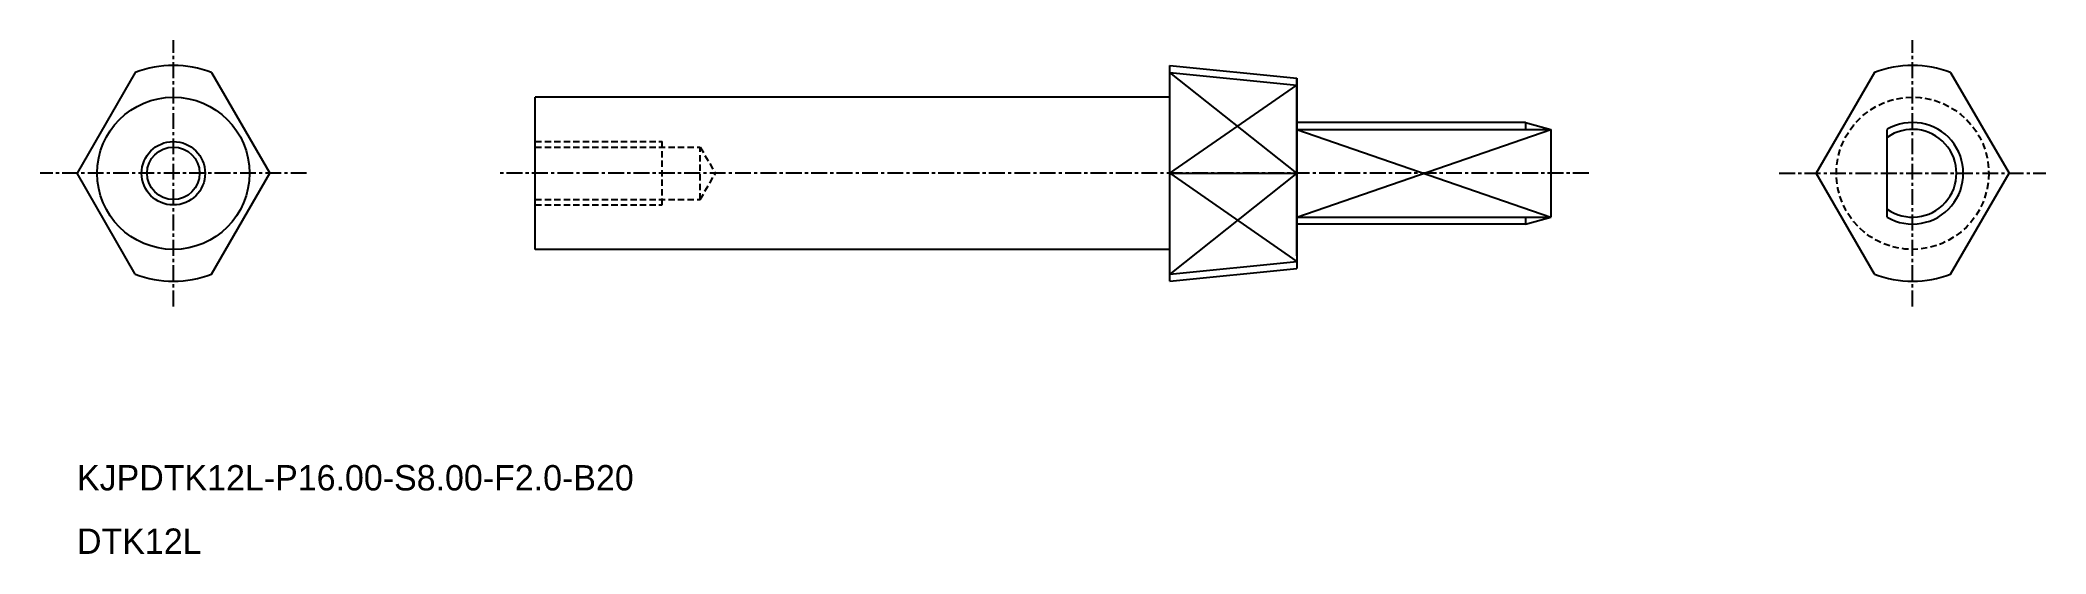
# Model space of a CAD drawing. Extents: x -2037 to -1879, y -894 to -854.
import ezdxf

# ---------------------------------------------------------------- set-up
doc = ezdxf.new("R2010")
doc.units = 0
doc.linetypes.add('CENTER', pattern=[2, 1.25, -0.25, 0.25, -0.25])
doc.linetypes.add('DASHED', pattern=[0.75, 0.5, -0.25])
doc.layers.get('0').update_dxf_attribs({"linetype": 'CONTINUOUS'})
doc.layers.add('CENTER', color=1, linetype='CENTER')

msp = doc.modelspace()

# ---------------------------------------------------------------- linework, layer by layer
at = {"color": 7, "linetype": 'CONTINUOUS'}
for p, q in [((-2029.96, -856.19), (-2034.55, -864.14)), ((-2023.96, -856.19), (-2019.36, -864.14)), ((-1948.46, -855.64), (-1938.46, -856.64)), ((-1948.46, -872.64), (-1948.46, -855.64)), ((-1948.46, -856.19), (-1938.46, -857.19)), ((-1892.96, -856.19), (-1897.55, -864.14)), ((-1886.96, -856.19), (-1882.36, -864.14)), ((-1938.46, -870.64), (-1938.46, -856.64)), ((-1938.46, -856.64), (-1938.46, -871.64)), ((-1998.46, -870.14), (-1998.46, -858.14)), ((-1948.46, -858.14), (-1998.46, -858.14)), ((-1920.46, -860.14), (-1938.46, -860.14)), ((-1938.46, -860.68), (-1918.46, -860.68)), ((-1920.46, -860.14), (-1918.46, -860.68)), ((-1920.46, -860.14), (-1920.46, -860.68)), ((-1918.46, -860.68), (-1918.46, -867.61)), ((-1891.96, -867.61), (-1891.96, -860.68)), ((-2029.96, -872.1), (-2034.55, -864.14)), ((-2023.96, -872.1), (-2019.36, -864.14)), ((-1948.46, -864.14), (-1938.46, -864.14)), ((-1892.96, -872.1), (-1897.55, -864.14)), ((-1886.96, -872.1), (-1882.36, -864.14)), ((-1938.46, -867.61), (-1918.46, -867.61)), ((-1920.46, -868.14), (-1938.46, -868.14)), ((-1920.46, -868.14), (-1918.46, -867.61)), ((-1920.46, -867.61), (-1920.46, -868.14)), ((-1948.46, -870.14), (-1998.46, -870.14)), ((-1948.46, -872.1), (-1938.46, -871.1)), ((-1948.46, -872.64), (-1938.46, -871.64))]:
    msp.add_line(p, q, dxfattribs=at)
at = {"color": 3, "linetype": 'CONTINUOUS'}
for p, q in [((-1938.46, -864.14), (-1948.46, -856.19)), ((-1948.46, -864.14), (-1938.46, -857.19)), ((-1938.46, -867.61), (-1918.46, -860.68)), ((-1938.46, -860.68), (-1918.46, -867.61)), ((-1948.46, -864.14), (-1938.46, -871.1)), ((-1938.46, -864.14), (-1948.46, -872.1))]:
    msp.add_line(p, q, dxfattribs=at)
at = {"color": 3, "linetype": 'DASHED'}
for p, q in [((-1998.46, -861.64), (-1988.46, -861.64)), ((-1998.46, -862.08), (-1985.46, -862.08)), ((-1988.46, -866.64), (-1988.46, -861.64)), ((-1985.46, -866.21), (-1985.46, -862.08)), ((-1985.46, -862.08), (-1984.26, -864.14)), ((-1985.46, -866.21), (-1984.26, -864.14)), ((-1998.46, -866.21), (-1985.46, -866.21)), ((-1998.46, -866.64), (-1988.46, -866.64))]:
    msp.add_line(p, q, dxfattribs=at)
at = {"color": 7, "linetype": 'CONTINUOUS'}
for radius in [6, 2.07]:
    msp.add_circle((-2026.96, -864.14), radius, dxfattribs=at)
at = {"color": 3, "linetype": 'DASHED'}
msp.add_circle((-1889.96, -864.14), 6, dxfattribs=at)
at = {"color": 3, "linetype": 'CONTINUOUS'}
msp.add_circle((-2026.96, -864.14), 2.5, dxfattribs=at)
at = {"color": 7, "linetype": 'CONTINUOUS'}
for centre, radius, start, end in [((-2026.96, -864.14), 8.5, 69.3327, 110.6673), ((-1889.96, -864.14), 8.5, 69.3327, 110.6673), ((-1889.96, -864.14), 4, 240, 120), ((-1889.96, -864.14), 3.46, 234.7356, 125.2644), ((-2026.96, -864.14), 8.5, 249.3327, 290.6673), ((-1889.96, -864.14), 8.5, 249.3327, 290.6673)]:
    msp.add_arc(centre, radius, start, end, dxfattribs=at)
at = {"layer": 'CENTER', "color": 1, "linetype": 'CENTER'}
for p, q in [((-2026.96, -874.64), (-2026.96, -853.64)), ((-1889.96, -874.64), (-1889.96, -853.64)), ((-2016.46, -864.14), (-2037.46, -864.14)), ((-1915.46, -864.14), (-2001.46, -864.14)), ((-1900.46, -864.14), (-1879.46, -864.14))]:
    msp.add_line(p, q, dxfattribs=at)

# ---------------------------------------------------------------- texts
at = {"color": 7, "linetype": 'CONTINUOUS'}
for s, p in [('KJPDTK12L-P16.00-S8.00-F2.0-B20', (-2034.55, -889.14)), ('DTK12L', (-2034.55, -894.14))]:
    msp.add_text(s, height=2, dxfattribs=at).set_placement(p)

doc.saveas('drawing.dxf')
